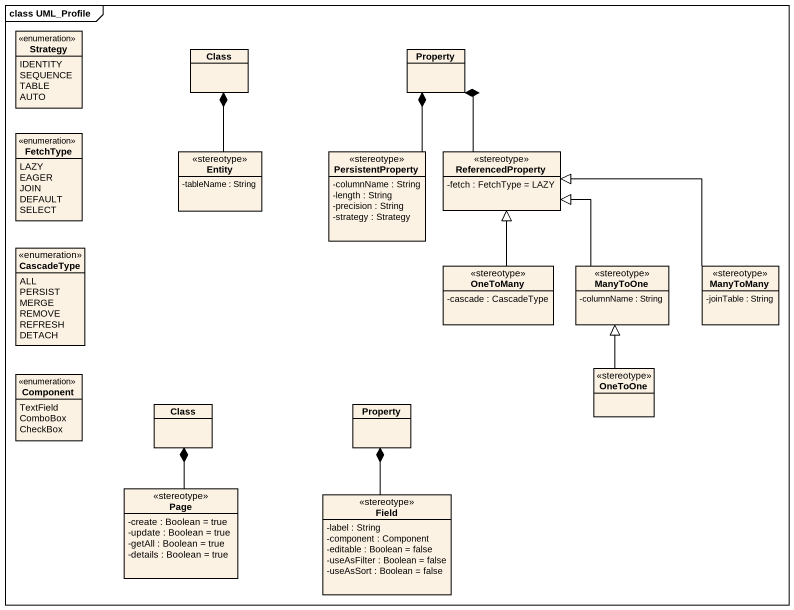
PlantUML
@startuml
mainframe class UML_Profile
hide circle
hide empty members
skinparam classAttributeIconSize 0
enum Strategy {
  IDENTITY
  SEQUENCE
  TABLE
  AUTO
}
class "Class" as Class_
class Property
enum FetchType {
  LAZY
  EAGER
  JOIN
  DEFAULT
  SELECT
}
class "Entity" as Entity_ <<stereotype>> {
  -tableName : String
}
class PersistentProperty <<stereotype>> {
  -columnName : String
  -length : String
  -precision : String
  -strategy : Strategy
}
class ReferencedProperty <<stereotype>> {
  -fetch : FetchType = LAZY
}
enum CascadeType {
  ALL
  PERSIST
  MERGE
  REMOVE
  REFRESH
  DETACH
}
class OneToMany <<stereotype>> {
  -cascade : CascadeType
}
class ManyToOne <<stereotype>> {
  -columnName : String
}
class ManyToMany <<stereotype>> {
  -joinTable : String
}
enum "Component" as Component_ {
  TextField
  ComboBox
  CheckBox
}
class OneToOne <<stereotype>>
class "Class" as Class__2
class "Property" as Property_2
class "Page" as Page_ <<stereotype>> {
  -create : Boolean = true
  -update : Boolean = true
  -getAll : Boolean = true
  -details : Boolean = true
}
class Field <<stereotype>> {
  -label : String
  -component : Component
  -editable : Boolean = false
  -useAsFilter : Boolean = false
  -useAsSort : Boolean = false
}
Entity_ -up-* Class_
PersistentProperty -up-* Property
ReferencedProperty -up-* Property
OneToMany -up-|> ReferencedProperty
ManyToOne -up-|> ReferencedProperty
ManyToMany -left-|> ReferencedProperty
OneToOne -up-|> ManyToOne
Page_ -up-* Class__2
Field -up-* Property_2
@enduml
